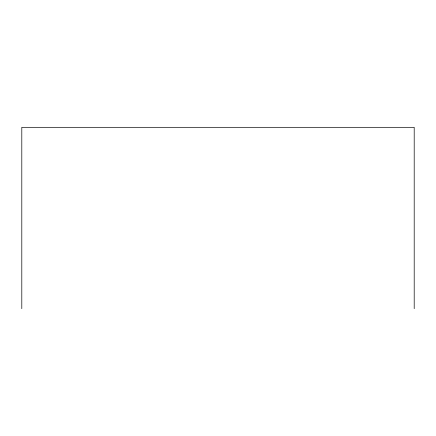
<?xml version="1.0" encoding="UTF-8"?>
<svg xmlns="http://www.w3.org/2000/svg" width="436" height="436" viewBox="0 0 436 436"><rect width="100%" height="100%" fill="white"/><g stroke="black" fill="none" stroke-linecap="round" stroke-linejoin="round"><path stroke-width="0.65" d="M414.2 308.677L414.2 127.323L21.8 127.323L21.8 308.677"/></g></svg>
